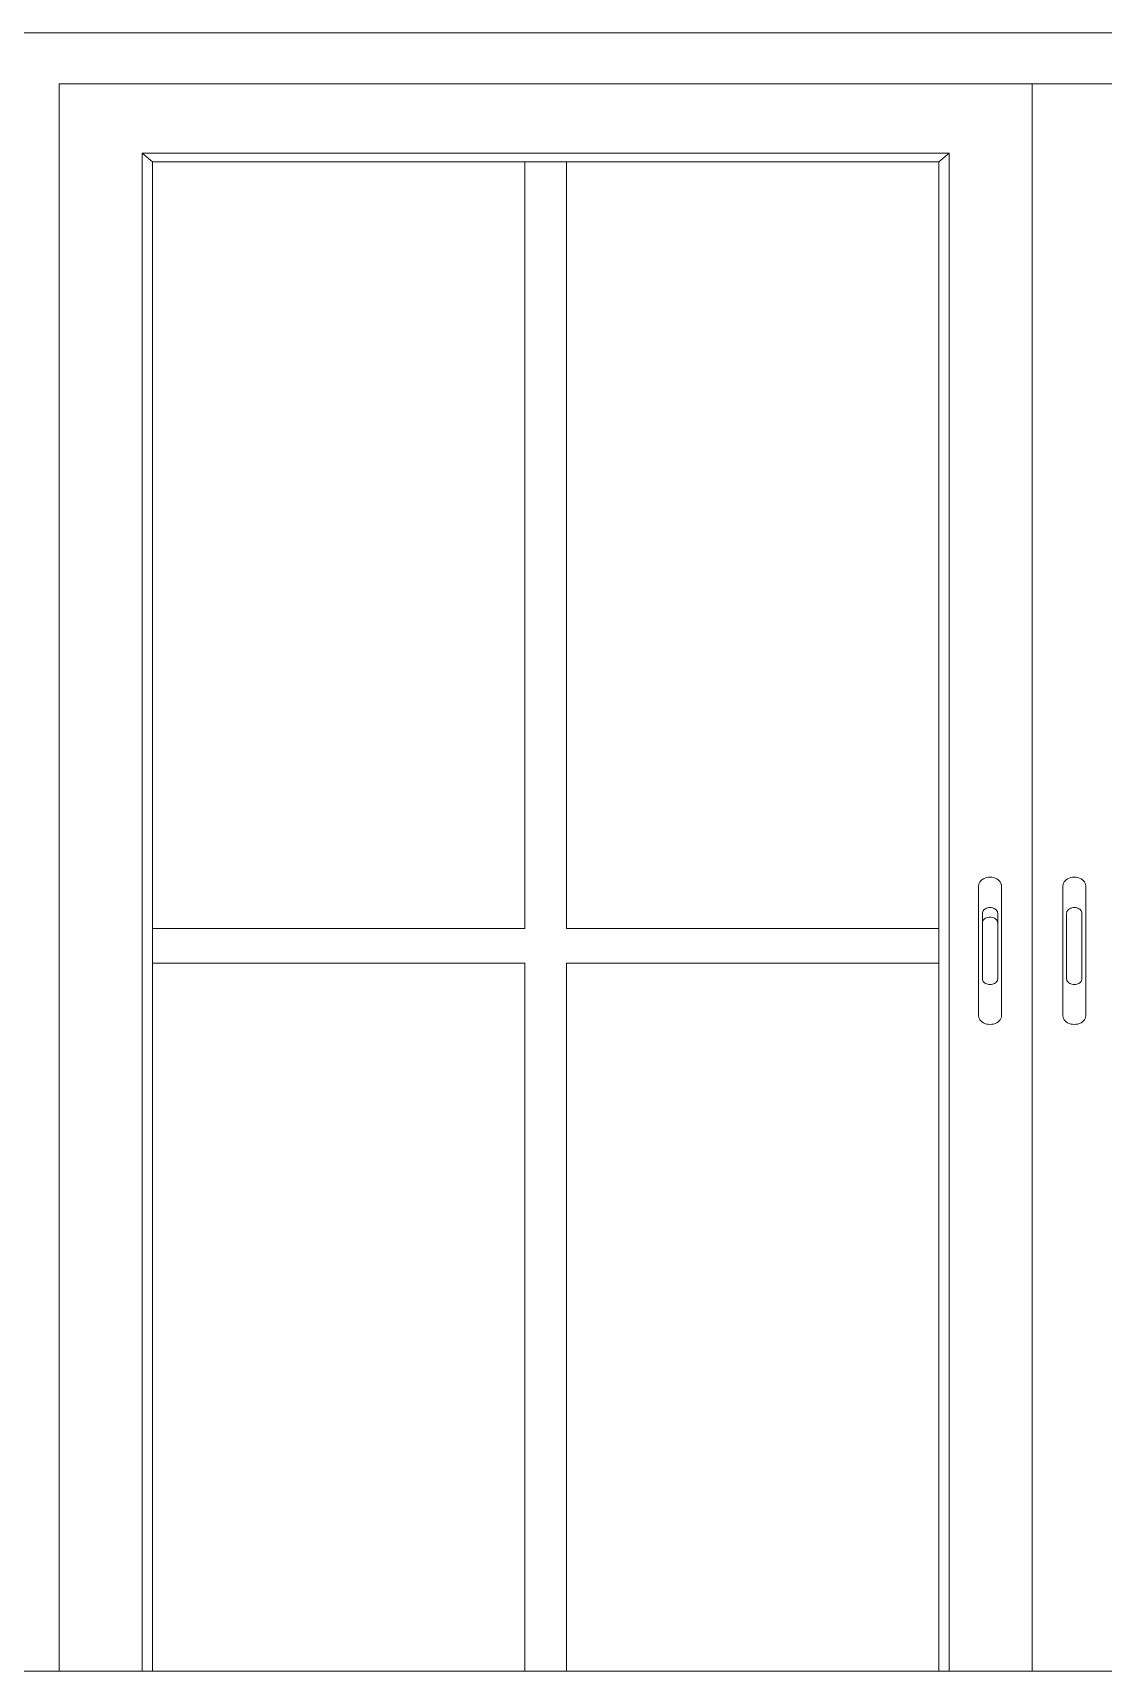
# Model space of a CAD drawing. Header units: inches. Extents: x 135267 to 147066, y -21506 to -19082.
# Drawn here: x 139016.15 to 139047.5, y -20216.29 to -20168.29 of the extents above; entities that cross this region are included whole.
import ezdxf

# ---------------------------------------------------------------- set-up
doc = ezdxf.new("R2010")
doc.units = ezdxf.units.IN
doc.header["$LTSCALE"] = 0.5
doc.header["$MEASUREMENT"] = 0
doc.layers.add('PARAPET', color=50, linetype='Continuous', lineweight=13)
doc.layers.add('window', color=4, linetype='Continuous', lineweight=13)

msp = doc.modelspace()

# ---------------------------------------------------------------- linework, layer by layer
at = {"layer": 'PARAPET'}
msp.add_line((139048.161, -20216.295), (139010.482, -20216.295), dxfattribs=at)
at = {"layer": 'window'}
for p, q in [((139015.423, -20168.295), (139075.423, -20168.295)), ((139016.923, -20216.295), (139016.923, -20169.795)), ((139016.923, -20169.795), (139073.923, -20169.795)), ((139045.423, -20169.795), (139045.423, -20216.295)), ((139042.989, -20171.818), (139019.356, -20171.818)), ((139019.356, -20171.818), (139019.356, -20216.295)), ((139019.661, -20172.071), (139019.356, -20171.818)), ((139042.685, -20172.071), (139042.989, -20171.818)), ((139042.989, -20216.295), (139042.989, -20171.818)), ((139019.661, -20172.071), (139019.661, -20216.295)), ((139019.661, -20172.071), (139042.685, -20172.071)), ((139030.564, -20172.071), (139030.564, -20194.539)), ((139031.781, -20172.071), (139031.781, -20194.539)), ((139042.685, -20216.295), (139042.685, -20172.071)), ((139043.952, -20193.106), (139043.918, -20193.136)), ((139043.992, -20193.081), (139043.952, -20193.106)), ((139044.037, -20193.06), (139043.992, -20193.081)), ((139044.086, -20193.045), (139044.037, -20193.06)), ((139044.137, -20193.036), (139044.086, -20193.045)), ((139044.189, -20193.033), (139044.137, -20193.036)), ((139044.241, -20193.036), (139044.189, -20193.033)), ((139044.292, -20193.045), (139044.241, -20193.036)), ((139044.341, -20193.06), (139044.292, -20193.045)), ((139044.386, -20193.081), (139044.341, -20193.06)), ((139044.426, -20193.106), (139044.386, -20193.081)), ((139044.46, -20193.136), (139044.426, -20193.106)), ((139046.42, -20193.106), (139046.386, -20193.136)), ((139046.46, -20193.081), (139046.42, -20193.106)), ((139046.46, -20193.081), (139046.504, -20193.06)), ((139046.553, -20193.045), (139046.504, -20193.06)), ((139046.604, -20193.036), (139046.553, -20193.045)), ((139046.656, -20193.033), (139046.604, -20193.036)), ((139046.709, -20193.036), (139046.656, -20193.033)), ((139046.709, -20193.036), (139046.76, -20193.045)), ((139046.76, -20193.045), (139046.808, -20193.06)), ((139046.808, -20193.06), (139046.853, -20193.081)), ((139046.853, -20193.081), (139046.893, -20193.106)), ((139046.893, -20193.106), (139046.927, -20193.136)), ((139043.859, -20193.243), (139043.854, -20193.282)), ((139043.854, -20193.282), (139043.854, -20197.097)), ((139043.871, -20193.205), (139043.859, -20193.243)), ((139043.891, -20193.169), (139043.871, -20193.205)), ((139043.918, -20193.136), (139043.891, -20193.169)), ((139044.487, -20193.169), (139044.46, -20193.136)), ((139044.507, -20193.205), (139044.487, -20193.169)), ((139044.52, -20193.243), (139044.507, -20193.205)), ((139044.524, -20193.282), (139044.507, -20193.205)), ((139044.524, -20193.282), (139044.52, -20193.243)), ((139044.524, -20197.097), (139044.524, -20193.282)), ((139046.322, -20193.282), (139046.338, -20193.205)), ((139046.322, -20193.282), (139046.326, -20193.243)), ((139046.322, -20197.097), (139046.322, -20193.282)), ((139046.326, -20193.243), (139046.338, -20193.205)), ((139046.338, -20193.205), (139046.358, -20193.169)), ((139046.358, -20193.169), (139046.386, -20193.136)), ((139046.954, -20193.169), (139046.927, -20193.136)), ((139046.974, -20193.205), (139046.954, -20193.169)), ((139046.987, -20193.243), (139046.974, -20193.205)), ((139046.987, -20193.243), (139046.991, -20193.282)), ((139046.991, -20193.282), (139046.991, -20197.097)), ((139043.964, -20194.09), (139043.967, -20194.064)), ((139043.967, -20194.064), (139043.975, -20194.038)), ((139043.975, -20194.038), (139043.989, -20194.014)), ((139043.989, -20194.014), (139044.007, -20193.992)), ((139044.007, -20193.992), (139044.03, -20193.972)), ((139044.03, -20193.972), (139044.057, -20193.955)), ((139044.057, -20193.955), (139044.087, -20193.941)), ((139044.087, -20193.941), (139044.12, -20193.931)), ((139044.12, -20193.931), (139044.154, -20193.925)), ((139044.154, -20193.925), (139044.189, -20193.923)), ((139044.189, -20193.923), (139044.224, -20193.925)), ((139044.224, -20193.925), (139044.259, -20193.931)), ((139044.259, -20193.931), (139044.291, -20193.941)), ((139044.291, -20193.941), (139044.321, -20193.955)), ((139044.321, -20193.955), (139044.348, -20193.972)), ((139044.348, -20193.972), (139044.371, -20193.992)), ((139044.371, -20193.992), (139044.389, -20194.014)), ((139044.389, -20194.014), (139044.403, -20194.038)), ((139044.403, -20194.038), (139044.411, -20194.064)), ((139044.411, -20194.064), (139044.414, -20194.09)), ((139046.434, -20194.064), (139046.431, -20194.09)), ((139046.442, -20194.038), (139046.434, -20194.064)), ((139046.456, -20194.014), (139046.442, -20194.038)), ((139046.474, -20193.992), (139046.456, -20194.014)), ((139046.497, -20193.972), (139046.474, -20193.992)), ((139046.524, -20193.955), (139046.497, -20193.972)), ((139046.554, -20193.941), (139046.524, -20193.955)), ((139046.587, -20193.931), (139046.554, -20193.941)), ((139046.621, -20193.925), (139046.587, -20193.931)), ((139046.656, -20193.923), (139046.621, -20193.925)), ((139046.691, -20193.925), (139046.656, -20193.923)), ((139046.726, -20193.931), (139046.691, -20193.925)), ((139046.758, -20193.941), (139046.726, -20193.931)), ((139046.788, -20193.955), (139046.758, -20193.941)), ((139046.815, -20193.972), (139046.788, -20193.955)), ((139046.838, -20193.992), (139046.815, -20193.972)), ((139046.857, -20194.014), (139046.838, -20193.992)), ((139046.87, -20194.038), (139046.857, -20194.014)), ((139046.878, -20194.064), (139046.87, -20194.038)), ((139046.881, -20194.09), (139046.878, -20194.064)), ((139030.564, -20194.539), (139019.661, -20194.539)), ((139042.685, -20194.539), (139031.781, -20194.539)), ((139043.964, -20194.37), (139043.964, -20194.09)), ((139043.964, -20194.37), (139043.967, -20194.344)), ((139043.964, -20196.01), (139043.964, -20194.37)), ((139043.967, -20194.344), (139043.975, -20194.318)), ((139043.975, -20194.318), (139043.989, -20194.294)), ((139043.989, -20194.294), (139044.007, -20194.271)), ((139044.007, -20194.271), (139044.03, -20194.252)), ((139044.03, -20194.252), (139044.057, -20194.235)), ((139044.057, -20194.235), (139044.087, -20194.221)), ((139044.087, -20194.221), (139044.12, -20194.211)), ((139044.12, -20194.211), (139044.154, -20194.205)), ((139044.154, -20194.205), (139044.189, -20194.203)), ((139044.189, -20194.203), (139044.224, -20194.205)), ((139044.224, -20194.205), (139044.259, -20194.211)), ((139044.259, -20194.211), (139044.291, -20194.221)), ((139044.291, -20194.221), (139044.321, -20194.235)), ((139044.321, -20194.235), (139044.348, -20194.252)), ((139044.348, -20194.252), (139044.371, -20194.271)), ((139044.371, -20194.271), (139044.389, -20194.294)), ((139044.389, -20194.294), (139044.403, -20194.318)), ((139044.403, -20194.318), (139044.411, -20194.344)), ((139044.411, -20194.344), (139044.414, -20194.37)), ((139044.414, -20196.01), (139044.414, -20194.09)), ((139046.431, -20194.09), (139046.431, -20196.01)), ((139046.881, -20196.01), (139046.881, -20194.09)), ((139030.564, -20195.551), (139019.661, -20195.551)), ((139030.564, -20195.551), (139030.564, -20216.295)), ((139031.781, -20195.551), (139031.781, -20216.295)), ((139042.685, -20195.551), (139031.781, -20195.551)), ((139043.964, -20196.01), (139043.967, -20196.036)), ((139043.967, -20196.036), (139043.975, -20196.062)), ((139043.975, -20196.062), (139043.989, -20196.086)), ((139043.989, -20196.086), (139044.007, -20196.108)), ((139044.007, -20196.108), (139044.03, -20196.128)), ((139044.03, -20196.128), (139044.057, -20196.145)), ((139044.057, -20196.145), (139044.087, -20196.159)), ((139044.087, -20196.159), (139044.12, -20196.169)), ((139044.12, -20196.169), (139044.154, -20196.175)), ((139044.154, -20196.175), (139044.189, -20196.177)), ((139044.189, -20196.177), (139044.224, -20196.175)), ((139044.224, -20196.175), (139044.259, -20196.169)), ((139044.259, -20196.169), (139044.291, -20196.159)), ((139044.291, -20196.159), (139044.321, -20196.145)), ((139044.321, -20196.145), (139044.348, -20196.128)), ((139044.348, -20196.128), (139044.371, -20196.108)), ((139044.371, -20196.108), (139044.389, -20196.086)), ((139044.389, -20196.086), (139044.403, -20196.062)), ((139044.403, -20196.062), (139044.411, -20196.036)), ((139044.411, -20196.036), (139044.414, -20196.01)), ((139046.434, -20196.036), (139046.431, -20196.01)), ((139046.442, -20196.062), (139046.434, -20196.036)), ((139046.456, -20196.086), (139046.442, -20196.062)), ((139046.474, -20196.108), (139046.456, -20196.086)), ((139046.497, -20196.128), (139046.474, -20196.108)), ((139046.524, -20196.145), (139046.497, -20196.128)), ((139046.554, -20196.159), (139046.524, -20196.145)), ((139046.587, -20196.169), (139046.554, -20196.159)), ((139046.621, -20196.175), (139046.587, -20196.169)), ((139046.656, -20196.177), (139046.621, -20196.175)), ((139046.691, -20196.175), (139046.656, -20196.177)), ((139046.726, -20196.169), (139046.691, -20196.175)), ((139046.758, -20196.159), (139046.726, -20196.169)), ((139046.788, -20196.145), (139046.758, -20196.159)), ((139046.815, -20196.128), (139046.788, -20196.145)), ((139046.838, -20196.108), (139046.815, -20196.128)), ((139046.857, -20196.086), (139046.838, -20196.108)), ((139046.87, -20196.062), (139046.857, -20196.086)), ((139046.878, -20196.036), (139046.87, -20196.062)), ((139046.881, -20196.01), (139046.878, -20196.036)), ((139043.859, -20197.136), (139043.854, -20197.097)), ((139043.854, -20197.097), (139043.871, -20197.174)), ((139043.859, -20197.136), (139043.871, -20197.174)), ((139043.871, -20197.174), (139043.891, -20197.21)), ((139043.891, -20197.21), (139043.918, -20197.243)), ((139043.918, -20197.243), (139043.952, -20197.273)), ((139043.952, -20197.273), (139043.992, -20197.298)), ((139043.992, -20197.298), (139044.037, -20197.319)), ((139044.037, -20197.319), (139044.086, -20197.334)), ((139044.086, -20197.334), (139044.137, -20197.343)), ((139044.137, -20197.343), (139044.189, -20197.346)), ((139044.189, -20197.346), (139044.241, -20197.343)), ((139044.241, -20197.343), (139044.292, -20197.334)), ((139044.292, -20197.334), (139044.341, -20197.319)), ((139044.341, -20197.319), (139044.386, -20197.298)), ((139044.386, -20197.298), (139044.426, -20197.273)), ((139044.426, -20197.273), (139044.46, -20197.243)), ((139044.46, -20197.243), (139044.487, -20197.21)), ((139044.487, -20197.21), (139044.507, -20197.174)), ((139044.507, -20197.174), (139044.52, -20197.136)), ((139044.52, -20197.136), (139044.524, -20197.097)), ((139046.326, -20197.136), (139046.322, -20197.097)), ((139046.338, -20197.174), (139046.326, -20197.136)), ((139046.338, -20197.174), (139046.358, -20197.21)), ((139046.358, -20197.21), (139046.386, -20197.243)), ((139046.386, -20197.243), (139046.42, -20197.273)), ((139046.46, -20197.298), (139046.42, -20197.273)), ((139046.504, -20197.319), (139046.46, -20197.298)), ((139046.504, -20197.319), (139046.553, -20197.334)), ((139046.604, -20197.343), (139046.553, -20197.334)), ((139046.656, -20197.346), (139046.604, -20197.343)), ((139046.656, -20197.346), (139046.709, -20197.343)), ((139046.709, -20197.343), (139046.76, -20197.334)), ((139046.808, -20197.319), (139046.76, -20197.334)), ((139046.853, -20197.298), (139046.808, -20197.319)), ((139046.853, -20197.298), (139046.893, -20197.273)), ((139046.893, -20197.273), (139046.927, -20197.243)), ((139046.927, -20197.243), (139046.954, -20197.21)), ((139046.974, -20197.174), (139046.954, -20197.21)), ((139046.991, -20197.097), (139046.974, -20197.174)), ((139046.987, -20197.136), (139046.974, -20197.174)), ((139046.987, -20197.136), (139046.991, -20197.097))]:
    msp.add_line(p, q, dxfattribs=at)

doc.saveas('drawing.dxf')
